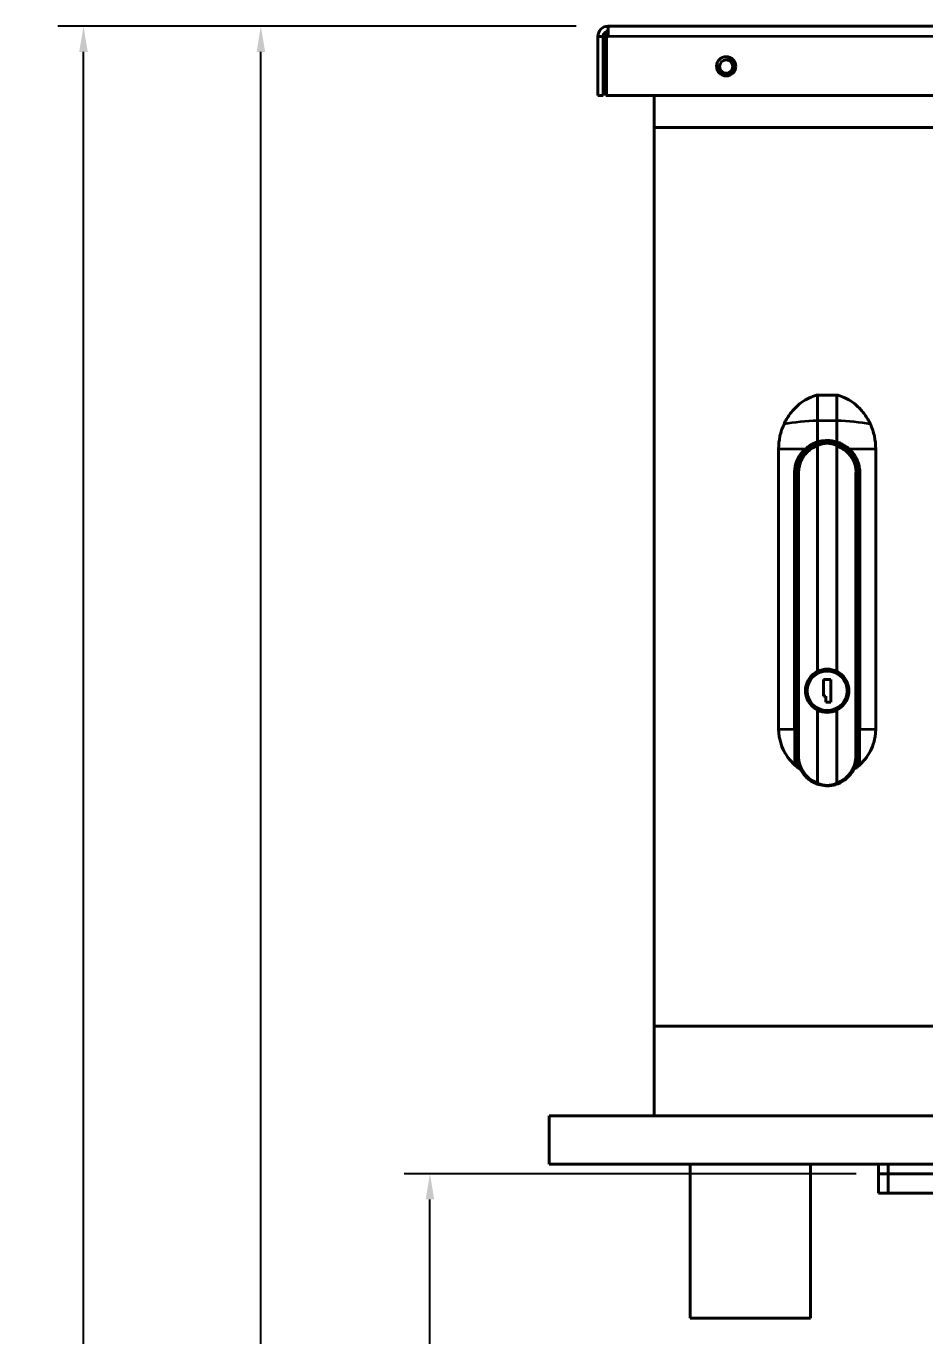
# Model space of a CAD drawing. Header units: millimetres. Extents: x 0 to 3364, y 0 to 2376.
# Drawn here: x 889.5 to 1169.8, y 965.2 to 1373.3 of the extents above; entities that cross this region are included whole.
import ezdxf

# ---------------------------------------------------------------- set-up
doc = ezdxf.new("R2010")
doc.units = ezdxf.units.MM
doc.header["$LTSCALE"] = 4
for name, color, linetype, lineweight, true_color in [('가시적인 것(ISO)', 3, 'Continuous', 40, 0x00ff00), ('가시적인 좁은 것(ISO)', 3, 'Continuous', 35, 0x00ff00), ('치수(ISO)', 2, 'Continuous', 25, 0xffff00)]:
    doc.layers.add(name, color=color, linetype=linetype, lineweight=lineweight, true_color=true_color)
doc.styles.add('치수 텍스트_PSTEK_POSCO', font='isocp.shx')
doc.dimstyles.new('치수_PSTEK_POSCO', dxfattribs={"dimscale": 4, "dimtxt": 3, "dimasz": 2, "dimexe": 2, "dimexo": 2.5, "dimgap": 1, "dimtad": 1, "dimrnd": 1e-08, "dimdsep": 46, "dimtxsty": '치수 텍스트_PSTEK_POSCO', "dimcen": 0.09, "dimdle": 10, "dimclrd": 7, "dimclre": 7, "dimclrt": 2, "dimadec": 1, "dimazin": 2, "dimtfac": 1, "dimtmove": 0, "dimatfit": 3, "dimfxl": 1, "dimtolj": 1, "dimlwd": -1, "dimlwe": -1, "dimarcsym": 0})

# ---------------------------------------------------------------- blocks, each defined once
blk = doc.blocks.new('*D23')
at = {"layer": 'Defpoints', "color": 0, "transparency": 16777216}
for p in [(962.71, 1373.3), (1071, 1373.3), (1060.3, 365.7)]:
    blk.add_point(p, dxfattribs=at)
at = {"layer": '치수(ISO)', "color": 7, "transparency": 16777216}
for p, q in [((1061, 1373.3), (954.71, 1373.3)), ((962.71, 373.7), (962.71, 1365.3)), ((1050.3, 365.7), (954.71, 365.7))]:
    blk.add_line(p, q, dxfattribs=at)
for points in [[(961.38, 1365.3), (964.04, 1365.3), (962.71, 1373.3)], [(961.38, 373.7), (964.04, 373.7), (962.71, 365.7)]]:
    blk.add_solid(points, dxfattribs=at)
at = {"layer": '치수(ISO)', "color": 2, "transparency": 16777216, "insert": (952.71, 849.4), "char_height": 12, "attachment_point": 4, "rotation": 90, "style": '치수 텍스트_PSTEK_POSCO'}
blk.add_mtext('\\A1;1007.6', dxfattribs=at)
blk = doc.blocks.new('*D24')
at = {"layer": 'Defpoints', "color": 0, "transparency": 16777216}
for p in [(907.4, 1373.3), (1071, 1373.3), (1052.3, 305.7)]:
    blk.add_point(p, dxfattribs=at)
at = {"layer": '치수(ISO)', "color": 7, "transparency": 16777216}
for p, q in [((1061, 1373.3), (899.4, 1373.3)), ((907.4, 313.7), (907.4, 1365.3)), ((1042.3, 305.7), (899.4, 305.7))]:
    blk.add_line(p, q, dxfattribs=at)
for points in [[(906.06, 1365.3), (908.73, 1365.3), (907.4, 1373.3)], [(906.06, 313.7), (908.73, 313.7), (907.4, 305.7)]]:
    blk.add_solid(points, dxfattribs=at)
at = {"layer": '치수(ISO)', "color": 2, "transparency": 16777216, "insert": (897.4, 819.4), "char_height": 12, "attachment_point": 4, "rotation": 90, "style": '치수 텍스트_PSTEK_POSCO'}
blk.add_mtext('\\A1;1067.6', dxfattribs=at)
blk = doc.blocks.new('*D40')
at = {"layer": 'Defpoints', "color": 0, "transparency": 16777216}
for p in [(1015.43, 1015.7), (1158.3, 1015.7), (1060.3, 365.7)]:
    blk.add_point(p, dxfattribs=at)
at = {"layer": '치수(ISO)', "color": 7, "transparency": 16777216}
for p, q in [((1148.3, 1015.7), (1007.43, 1015.7)), ((1015.43, 373.7), (1015.43, 1007.7)), ((1050.3, 365.7), (1007.43, 365.7))]:
    blk.add_line(p, q, dxfattribs=at)
for points in [[(1014.09, 1007.7), (1016.76, 1007.7), (1015.43, 1015.7)], [(1014.09, 373.7), (1016.76, 373.7), (1015.43, 365.7)]]:
    blk.add_solid(points, dxfattribs=at)
at = {"layer": '치수(ISO)', "color": 2, "transparency": 16777216, "insert": (1005.43, 679.53), "char_height": 12, "attachment_point": 4, "rotation": 90, "style": '치수 텍스트_PSTEK_POSCO'}
blk.add_mtext('\\A1;650', dxfattribs=at)

msp = doc.modelspace()

# ---------------------------------------------------------------- linework, layer by layer
at = {"layer": '가시적인 것(ISO)'}
for p, q in [((1070.3011, 1371.6988), (1070.3011, 1351.6988)), ((1071.0011, 1371.6988), (1070.3011, 1371.6988)), ((1071.0011, 1373.2988), (1071.0011, 1370.0988)), ((1071.0011, 1373.2988), (1569.6011, 1373.2988)), ((1069.4011, 1370.0988), (1067.8011, 1370.0988)), ((1067.8011, 1370.0988), (1067.8011, 1351.6988)), ((1069.4011, 1370.0988), (1069.4011, 1351.6988)), ((1070.5325, 1351.6988), (1070.5325, 1370.0988)), ((1070.5325, 1370.0988), (1071.0011, 1370.0988)), ((1069.4011, 1351.6988), (1067.8011, 1351.6988)), ((1070.5325, 1351.6988), (1070.3011, 1351.6988)), ((1570.0697, 1351.6988), (1070.5325, 1351.6988)), ((1085.3011, 1351.6988), (1085.3011, 1341.6988)), ((1085.3011, 1341.6988), (1555.3011, 1341.6988)), ((1085.3011, 1061.6988), (1085.3011, 1341.6988)), ((1142.3011, 1258.3498), (1136.3011, 1258.3498)), ((1136.3011, 1250.3674), (1136.3011, 1258.3498)), ((1142.3011, 1250.3674), (1142.3011, 1258.3498)), ((1136.3011, 1243.8187), (1136.3011, 1250.3674)), ((1142.3011, 1243.8187), (1142.3011, 1250.3674)), ((1124.1636, 1241.5635), (1124.1636, 1154.2096)), ((1136.2781, 1242.4317), (1136.2781, 1172.234)), ((1142.3241, 1242.4316), (1142.3241, 1172.234)), ((1154.4386, 1241.5635), (1154.4386, 1154.2096)), ((1129.5511, 1154.2019), (1129.5511, 1234.1988)), ((1130.0511, 1234.1988), (1130.0511, 1145.8488)), ((1148.5511, 1145.8485), (1148.5511, 1234.1989)), ((1149.0511, 1234.1988), (1149.0511, 1154.2033)), ((1138.2011, 1169.6988), (1138.2011, 1164.4988)), ((1140.4011, 1169.6988), (1138.2011, 1169.6988)), ((1140.4011, 1162.6988), (1140.4011, 1169.6988)), ((1138.2011, 1164.4988), (1138.9011, 1164.4988)), ((1138.9011, 1164.4988), (1138.9011, 1162.6988)), ((1136.2781, 1160.1635), (1136.278, 1137.6159)), ((1138.9011, 1162.6988), (1140.4011, 1162.6988)), ((1142.3241, 1160.1635), (1142.324, 1137.6161)), ((1130.0511, 1156.6988), (1129.5511, 1156.6988)), ((1149.0511, 1156.6988), (1148.5511, 1156.6988)), ((1129.5511, 1154.2019), (1129.5511, 1143.6909)), ((1149.0511, 1143.6909), (1149.0511, 1154.2033)), ((1085.3011, 1061.6988), (1085.3011, 1033.6988)), ((1172.3011, 1061.6988), (1085.3011, 1061.6988)), ((1052.6011, 1033.6988), (1052.6011, 1018.6988)), ((1052.6011, 1033.6988), (1588.0011, 1033.6988)), ((1588.0011, 1018.6988), (1052.6011, 1018.6988)), ((1096.5511, 1018.6988), (1096.5511, 970.6988)), ((1134.0511, 1018.6988), (1134.0511, 970.6988)), ((1155.3011, 1018.6988), (1155.3011, 1015.6988)), ((1158.3011, 1015.6988), (1158.3011, 1018.6988)), ((1158.3011, 1015.6988), (1155.3011, 1015.6988)), ((1155.3011, 1015.6988), (1155.3011, 1009.6988)), ((1155.3011, 1015.6988), (1158.3011, 1015.6988)), ((1158.3011, 1009.6988), (1158.3011, 1015.6988)), ((1158.3011, 1015.6988), (1482.3011, 1015.6988)), ((1482.3011, 1015.6988), (1158.3011, 1015.6988)), ((1155.3011, 1009.6988), (1158.3011, 1009.6988)), ((1482.3011, 1009.6988), (1158.3011, 1009.6988)), ((1096.5511, 970.6988), (1134.0511, 970.6988))]:
    msp.add_line(p, q, dxfattribs=at)
for centre, radius in [((1107.8011, 1360.7988), 3), ((1107.8011, 1360.6988), 2.067), ((1139.3011, 1166.1988), 6.65)]:
    msp.add_circle(centre, radius, dxfattribs=at)
for centre, radius, start, end in [((1071.0011, 1370.0988), 3.2, 90, 180), ((1071.0011, 1370.0988), 1.6, 115.94448, 180), ((1139.3011, 1166.4202), 10.5733, 151.026608, 156.674273), ((1139.3011, 1166.1988), 6.75, 63.394167, 116.605833), ((1139.3011, 1166.4202), 10.5733, 23.325727, 28.973392), ((1130.0511, 1170.4088), 0.5, 158.65078, 180), ((1148.5511, 1170.4088), 0.5, 0, 23.325727), ((1139.3011, 1166.1988), 6.75, 243.394167, 296.605833), ((1130.0511, 1156.6644), 0.5, 180, 270), ((1148.5511, 1156.6644), 0.5, 270, 0)]:
    msp.add_arc(centre, radius, start, end, dxfattribs=at)
for centre, major_axis, ratio, start_param, end_param in [((1129.2347, 1143.725), (-0.0213, 0.6567), 0.48079044, 4.24002372, 4.64485713), ((1149.3669, 1143.7247), (0.0211, 0.656), 0.48032831, 1.63765053, 2.04293207)]:
    msp.add_ellipse(centre, major_axis=major_axis, ratio=ratio, start_param=start_param, end_param=end_param, dxfattribs=at)
for points, knots in [([(1125.8376, 1249.2637), (1126.341, 1250.3481), (1126.9414, 1251.3877), (1128.3404, 1253.3286), (1129.1369, 1254.2266), (1130.4724, 1255.4246), (1130.9401, 1255.7984), (1132.1625, 1256.66), (1132.9412, 1257.1098), (1134.167, 1257.6676), (1134.5837, 1257.8335), (1135.4328, 1258.1237), (1135.8645, 1258.2478), (1136.3011, 1258.3498)], [-1.4373876, -1.4373876, -1.4373876, -1.4373876, -1.07799796, -1.07799796, -0.71829101, -0.71829101, -0.53864198, -0.53864198, -0.26919777, -0.26919777, -0.13451784, -0.13451784, -0.000001, -0.000001, -0.000001, -0.000001]), ([(1142.3011, 1258.3498), (1142.7378, 1258.2478), (1143.1694, 1258.1237), (1144.0185, 1257.8335), (1144.4352, 1257.6676), (1145.661, 1257.1098), (1146.4398, 1256.66), (1147.6621, 1255.7985), (1148.1298, 1255.4246), (1149.4653, 1254.2266), (1150.2618, 1253.3286), (1151.6609, 1251.3877), (1152.2612, 1250.3481), (1152.7646, 1249.2637)], [-1.43451955, -1.43451955, -1.43451955, -1.43451955, -1.30026929, -1.30026929, -1.16585639, -1.16585639, -0.89694514, -0.89694514, -0.71765182, -0.71765182, -0.35866508, -0.35866508, -0.000001, -0.000001, -0.000001, -0.000001]), ([(1124.1636, 1241.5635), (1124.1636, 1242.8863), (1124.303, 1244.2108), (1124.7216, 1246.1519), (1124.896, 1246.7913), (1125.3147, 1248.047), (1125.559, 1248.6635), (1125.8376, 1249.2637)], [-0.794182825, -0.794182825, -0.794182825, -0.794182825, -0.397060479, -0.397060479, -0.1985164, -0.1985164, -0.000001, -0.000001, -0.000001, -0.000001]), ([(1152.7646, 1249.2637), (1153.0433, 1248.6635), (1153.2876, 1248.047), (1153.7062, 1246.7913), (1153.8806, 1246.1519), (1154.2993, 1244.2108), (1154.4386, 1242.8863), (1154.4386, 1241.5635)], [-0.79365146, -0.79365146, -0.79365146, -0.79365146, -0.595268882, -0.595268882, -0.396857642, -0.396857642, -0.000001, -0.000001, -0.000001, -0.000001]), ([(1129.5511, 1234.1988), (1129.5511, 1234.4771), (1129.5631, 1234.7528), (1129.5861, 1235.0239), (1129.6091, 1235.295), (1129.6431, 1235.5616), (1129.6878, 1235.8256), (1129.7325, 1236.0896), (1129.7881, 1236.351), (1129.8519, 1236.6019), (1129.9157, 1236.8528), (1129.9872, 1237.0932), (1130.0691, 1237.3343), (1130.1509, 1237.5754), (1130.2433, 1237.8171), (1130.3519, 1238.0684), (1130.4606, 1238.3197), (1130.5859, 1238.5805), (1130.7305, 1238.8472), (1130.8752, 1239.1139), (1131.0392, 1239.3867), (1131.2263, 1239.6632), (1131.4135, 1239.9398), (1131.6238, 1240.2201), (1131.8625, 1240.5019), (1132.1012, 1240.7836), (1132.3684, 1241.0665), (1132.6669, 1241.3436)], [0, 0, 0, 0, 0.11111111, 0.11111111, 0.11111111, 0.22222222, 0.22222222, 0.22222222, 0.33333333, 0.33333333, 0.33333333, 0.44444444, 0.44444444, 0.44444444, 0.55555556, 0.55555556, 0.55555556, 0.66666667, 0.66666667, 0.66666667, 0.77777778, 0.77777778, 0.77777778, 0.88888889, 0.88888889, 0.88888889, 1, 1, 1, 1]), ([(1133.7817, 1241.6216), (1133.3307, 1241.2862), (1132.9163, 1240.9127), (1132.5538, 1240.5262), (1132.187, 1240.1351), (1131.8726, 1239.7314), (1131.6066, 1239.3327), (1131.3602, 1238.9634), (1131.155, 1238.5989), (1130.9821, 1238.2431)], [0.632184069, 0.632184069, 0.632184069, 0.632184069, 0.684210526, 0.684210526, 0.684210526, 0.736842105, 0.736842105, 0.736842105, 0.785600935, 0.785600935, 0.785600935, 0.785600935]), ([(1132.6669, 1241.3436), (1133.0208, 1241.6723), (1133.3994, 1241.9742), (1133.7909, 1242.2424), (1134.1824, 1242.5106), (1134.5859, 1242.7465), (1135.0204, 1242.9588), (1135.4548, 1243.1711), (1135.921, 1243.3584), (1136.4082, 1243.5097)], [0.000000002, 0.000000002, 0.000000002, 0.000000002, 0.333333333, 0.333333333, 0.333333333, 0.666666667, 0.666666667, 0.666666667, 1, 1, 1, 1]), ([(1136.3012, 1243.8187), (1136.3177, 1243.7681), (1136.335, 1243.7116), (1136.3503, 1243.6644), (1136.3655, 1243.6172), (1136.3789, 1243.5783), (1136.389, 1243.551), (1136.3991, 1243.5238), (1136.4057, 1243.5089), (1136.4082, 1243.5097)], [0, 0, 0, 0, 0.333333333, 0.333333333, 0.333333333, 0.666666667, 0.666666667, 0.666666667, 0.999999999, 0.999999999, 0.999999999, 0.999999999]), ([(1140.2706, 1243.3978), (1140.2449, 1243.4005), (1140.2192, 1243.4031), (1140.1934, 1243.4056), (1139.6366, 1243.4596), (1139.0738, 1243.463), (1138.5143, 1243.4153), (1138.1618, 1243.3852), (1137.8106, 1243.3348), (1137.4627, 1243.2642)], [0.4186191542, 0.4186191542, 0.4186191542, 0.4186191542, 0.4210526316, 0.4210526316, 0.4210526316, 0.4736842105, 0.4736842105, 0.4736842105, 0.5068461747, 0.5068461747, 0.5068461747, 0.5068461747]), ([(1139.3023, 1243.9488), (1139.7569, 1243.9487), (1140.229, 1243.9169), (1140.7132, 1243.846), (1141.1974, 1243.7751), (1141.6936, 1243.6652), (1142.194, 1243.5097)], [0.000000008, 0.000000008, 0.000000008, 0.000000008, 0.5, 0.5, 0.5, 1, 1, 1, 1]), ([(1142.194, 1243.5097), (1142.1964, 1243.509), (1142.2029, 1243.5239), (1142.213, 1243.5511), (1142.2232, 1243.5784), (1142.2367, 1243.6173), (1142.252, 1243.6644), (1142.2673, 1243.7116), (1142.2846, 1243.7681), (1142.3011, 1243.8187)], [0, 0, 0, 0, 0.33333333, 0.33333333, 0.33333333, 0.66666667, 0.66666667, 0.66666667, 1, 1, 1, 1]), ([(1142.194, 1243.5097), (1142.6146, 1243.379), (1143.0403, 1243.2153), (1143.4612, 1243.0167), (1143.8822, 1242.8181), (1144.2987, 1242.5854), (1144.7133, 1242.3087), (1145.128, 1242.032), (1145.5402, 1241.7106), (1145.9354, 1241.3436)], [0, 0, 0, 0, 0.333333333, 0.333333333, 0.333333333, 0.666666667, 0.666666667, 0.666666667, 0.999999984, 0.999999984, 0.999999984, 0.999999984]), ([(1146.3439, 1240.1955), (1146.2708, 1240.2814), (1146.1962, 1240.3659), (1146.1201, 1240.4489), (1145.7297, 1240.8748), (1145.302, 1241.2611), (1144.8462, 1241.6025), (1144.3904, 1241.9439), (1143.9065, 1242.2404), (1143.4028, 1242.4897), (1143.1341, 1242.6226), (1142.8597, 1242.7421), (1142.5806, 1242.8479)], [0.20027112, 0.20027112, 0.20027112, 0.20027112, 0.210526316, 0.210526316, 0.210526316, 0.263157895, 0.263157895, 0.263157895, 0.315789474, 0.315789474, 0.315789474, 0.343868541, 0.343868541, 0.343868541, 0.343868541]), ([(1145.9354, 1241.3436), (1146.3733, 1240.937), (1146.7578, 1240.5052), (1147.0925, 1240.0603), (1147.4271, 1239.6154), (1147.712, 1239.1573), (1147.9503, 1238.6993), (1148.1886, 1238.2414), (1148.3814, 1237.7841), (1148.5395, 1237.3157), (1148.6975, 1236.8473), (1148.8212, 1236.3681), (1148.9102, 1235.8504), (1148.9992, 1235.3328), (1149.0511, 1234.7765), (1149.0511, 1234.1988)], [0, 0, 0, 0, 0.2, 0.2, 0.2, 0.4, 0.4, 0.4, 0.6, 0.6, 0.6, 0.8, 0.8, 0.8, 1, 1, 1, 1]), ([(1130.7336, 1237.686), (1130.6451, 1237.4685), (1130.5679, 1237.2551), (1130.5004, 1237.0465), (1130.3846, 1236.6888), (1130.2973, 1236.3451), (1130.2314, 1236.016)], [0.8114150302, 0.8114150302, 0.8114150302, 0.8114150302, 0.8421052632, 0.8421052632, 0.8421052632, 0.8947233693, 0.8947233693, 0.8947233693, 0.8947233693]), ([(1147.9869, 1237.3798), (1147.971, 1237.4234), (1147.9547, 1237.4669), (1147.938, 1237.5103), (1147.7324, 1238.0466), (1147.4742, 1238.5692), (1147.1687, 1239.0633), (1147.1651, 1239.0692), (1147.1614, 1239.0752), (1147.1577, 1239.0811)], [0.1010049834, 0.1010049834, 0.1010049834, 0.1010049834, 0.1052631579, 0.1052631579, 0.1052631579, 0.1578947368, 0.1578947368, 0.1578947368, 0.1585288644, 0.1585288644, 0.1585288644, 0.1585288644]), ([(1129.5511, 1234.1988), (1129.5511, 1233.7103), (1129.5901, 1233.1757), (1129.761, 1232.1164), (1129.8928, 1231.5918), (1130.0511, 1231.1166)], [0, 0, 0, 0, 0.150259873, 0.150259873, 0.300519745, 0.300519745, 0.300519745, 0.300519745]), ([(1148.5511, 1231.1166), (1148.7095, 1231.5918), (1148.8412, 1232.1164), (1149.0121, 1233.1757), (1149.0511, 1233.7103), (1149.0511, 1234.1988)], [0.591638864, 0.591638864, 0.591638864, 0.591638864, 0.741898736, 0.741898736, 0.892158609, 0.892158609, 0.892158609, 0.892158609]), ([(1136.2781, 1160.1635), (1135.6176, 1160.4944), (1135.0194, 1160.9346), (1133.9311, 1162.0229), (1133.4123, 1162.7791), (1132.7222, 1164.4409), (1132.5511, 1165.3468), (1132.5511, 1166.1988), (1132.5511, 1167.0508), (1132.7222, 1167.9567), (1133.4123, 1169.6184), (1133.9311, 1170.3747), (1135.0194, 1171.463), (1135.6176, 1171.9032), (1136.2781, 1172.234)], [-0.72151837, -0.72151837, -0.72151837, -0.72151837, -0.5112141, -0.5112141, -0.25560705, -0.25560705, 0, 0, 0, 0.25560705, 0.25560705, 0.5112141, 0.5112141, 0.72151837, 0.72151837, 0.72151837, 0.72151837]), ([(1142.3241, 1172.234), (1142.9846, 1171.9032), (1143.5828, 1171.463), (1144.6712, 1170.3747), (1145.1899, 1169.6184), (1145.88, 1167.9567), (1146.0511, 1167.0508), (1146.0511, 1165.3468), (1145.88, 1164.4409), (1145.1899, 1162.7791), (1144.6712, 1162.0229), (1143.5828, 1160.9346), (1142.9846, 1160.4944), (1142.3241, 1160.1635)], [1.32315626, 1.32315626, 1.32315626, 1.32315626, 1.53346053, 1.53346053, 1.78906758, 1.78906758, 2.04467463, 2.04467463, 2.30028168, 2.30028168, 2.55588873, 2.55588873, 2.766193, 2.766193, 2.766193, 2.766193]), ([(1129.1295, 1143.1192), (1128.3568, 1143.8196), (1127.6582, 1144.5983), (1126.4326, 1146.2871), (1125.9089, 1147.1924), (1125.0563, 1149.0966), (1124.7299, 1150.0897), (1124.3976, 1151.6175), (1124.3132, 1152.1322), (1124.1982, 1153.1679), (1124.1674, 1153.6888), (1124.1636, 1154.2096)], [-1.25220925, -1.25220925, -1.25220925, -1.25220925, -0.93896824, -0.93896824, -0.62576145, -0.62576145, -0.3126285, -0.3126285, -0.1562493, -0.1562493, -0.000001, -0.000001, -0.000001, -0.000001]), ([(1154.4386, 1154.2096), (1154.4348, 1153.6887), (1154.4041, 1153.1677), (1154.2889, 1152.1317), (1154.2045, 1151.617), (1153.8721, 1150.0889), (1153.5456, 1149.0956), (1152.6928, 1147.1915), (1152.1692, 1146.2864), (1150.9437, 1144.598), (1150.2453, 1143.8195), (1149.4727, 1143.1192)], [-1.25078986, -1.25078986, -1.25078986, -1.25078986, -1.09468686, -1.09468686, -0.93845387, -0.93845387, -0.62561404, -0.62561404, -0.31282474, -0.31282474, -0.00000088, -0.00000088, -0.00000088, -0.00000088]), ([(1129.5501, 1142.7519), (1129.5465, 1142.7549), (1129.534, 1142.7654), (1129.5024, 1142.7922), (1129.4899, 1142.8027), (1129.4547, 1142.8328), (1129.4298, 1142.8541), (1129.3619, 1142.9127), (1129.315, 1142.9536), (1129.2185, 1143.039), (1129.172, 1143.0807), (1129.1295, 1143.1192)], [-0.0707812005, -0.0707812005, -0.0707812005, -0.0707812005, -0.0554619635, -0.0554619635, -0.0476429769, -0.0476429769, -0.0354768856, -0.0354768856, -0.0172173939, -0.0172173939, -0.0000010422, -0.0000010422, -0.0000010422, -0.0000010422]), ([(1129.5501, 1142.7519), (1129.5482, 1142.7535), (1129.5441, 1142.7598), (1129.5337, 1142.7796), (1129.5271, 1142.7941), (1129.5068, 1142.8457), (1129.4916, 1142.8946), (1129.4718, 1143.0093), (1129.4648, 1143.0903), (1129.4881, 1143.2758), (1129.5086, 1143.3554), (1129.5255, 1143.4354)], [0.000001, 0.000001, 0.000001, 0.000001, 0.0081161226, 0.0081161226, 0.0172801377, 0.0172801377, 0.0368124179, 0.0368124179, 0.0561770731, 0.0561770731, 0.0720283438, 0.0720283438, 0.0720283438, 0.0720283438]), ([(1129.5501, 1142.7519), (1129.8901, 1142.4658), (1130.3912, 1142.0806), (1130.915, 1141.7277), (1131.0721, 1141.6261)], [0, 0, 0, 0, 0.176054506, 0.250168, 0.250168, 0.250168, 0.250168]), ([(1132.0377, 1140.1211), (1131.4109, 1140.916), (1130.9078, 1141.8293), (1130.2307, 1143.7635), (1130.0512, 1144.8136), (1130.0511, 1145.8488)], [0, 0, 0, 0, 0.307930439, 0.307930439, 0.618472801, 0.618472801, 0.618472801, 0.618472801]), ([(1147.5314, 1141.6269), (1147.6862, 1141.7271), (1147.8392, 1141.8301), (1147.9903, 1141.9359), (1148.2454, 1142.1146), (1148.495, 1142.3011), (1148.7386, 1142.4951), (1148.8442, 1142.5793), (1148.9488, 1142.6649), (1149.0522, 1142.7519)], [0.750032047, 0.750032047, 0.750032047, 0.750032047, 0.823088642, 0.823088642, 0.823088642, 0.946474871, 0.946474871, 0.946474871, 1, 1, 1, 1]), ([(1148.3974, 1144.1695), (1148.3977, 1144.171), (1148.3979, 1144.1725), (1148.3982, 1144.174), (1148.4226, 1144.3063), (1148.4441, 1144.4393), (1148.4627, 1144.5727), (1148.5214, 1144.9943), (1148.551, 1145.4212), (1148.5511, 1145.8485)], [0.9410152222, 0.9410152222, 0.9410152222, 0.9410152222, 0.9411764706, 0.9411764706, 0.9411764706, 0.9553207522, 0.9553207522, 0.9553207522, 1, 1, 1, 1]), ([(1149.0767, 1143.4354), (1149.0936, 1143.3555), (1149.1141, 1143.2759), (1149.1374, 1143.0905), (1149.1304, 1143.0095), (1149.1107, 1142.8947), (1149.0954, 1142.8458), (1149.0751, 1142.7941), (1149.0685, 1142.7796), (1149.0581, 1142.7598), (1149.054, 1142.7535), (1149.0522, 1142.7519)], [0.000001, 0.000001, 0.000001, 0.000001, 0.024489744, 0.024489744, 0.054427799, 0.054427799, 0.084635184, 0.084635184, 0.09880659, 0.09880659, 0.111353737, 0.111353737, 0.111353737, 0.111353737]), ([(1149.0522, 1142.7519), (1149.0557, 1142.7549), (1149.0683, 1142.7654), (1149.0998, 1142.7922), (1149.1123, 1142.8027), (1149.1475, 1142.8328), (1149.1724, 1142.8541), (1149.2404, 1142.9127), (1149.2873, 1142.9536), (1149.3837, 1143.039), (1149.4302, 1143.0807), (1149.4727, 1143.1192)], [0.0000018341, 0.0000018341, 0.0000018341, 0.0000018341, 0.015415401, 0.015415401, 0.0232826604, 0.0232826604, 0.0355238411, 0.0355238411, 0.0538959094, 0.0538959094, 0.0712183108, 0.0712183108, 0.0712183108, 0.0712183108]), ([(1132.0378, 1140.1212), (1132.1677, 1139.9564), (1132.3029, 1139.7964), (1132.443, 1139.6416), (1132.466, 1139.6162), (1132.4891, 1139.591), (1132.5123, 1139.5659), (1132.8751, 1139.1739), (1133.2693, 1138.816), (1133.6893, 1138.4955), (1133.723, 1138.4699), (1133.7568, 1138.4444), (1133.7908, 1138.4192), (1134.208, 1138.1098), (1134.6497, 1137.8365), (1135.1126, 1137.6014), (1135.1578, 1137.5785), (1135.2032, 1137.5559), (1135.2488, 1137.5337), (1135.6705, 1137.3282), (1136.1091, 1137.1542), (1136.5592, 1137.0145)], [0.213703646, 0.213703646, 0.213703646, 0.213703646, 0.235294118, 0.235294118, 0.235294118, 0.238831697, 0.238831697, 0.238831697, 0.294117647, 0.294117647, 0.294117647, 0.298547694, 0.298547694, 0.298547694, 0.352941176, 0.352941176, 0.352941176, 0.358250276, 0.358250276, 0.358250276, 0.407358339, 0.407358339, 0.407358339, 0.407358339]), ([(1144.7231, 1138.3545), (1144.7795, 1138.3953), (1144.8355, 1138.4368), (1144.891, 1138.4788), (1144.9753, 1138.5428), (1145.0585, 1138.6082), (1145.1405, 1138.6749), (1145.5132, 1138.9783), (1145.8606, 1139.3096), (1146.1783, 1139.6628), (1146.2406, 1139.732), (1146.3016, 1139.802), (1146.3616, 1139.8728)], [0.6989085306, 0.6989085306, 0.6989085306, 0.6989085306, 0.7058823529, 0.7058823529, 0.7058823529, 0.7164877504, 0.7164877504, 0.7164877504, 0.7647058824, 0.7647058824, 0.7647058824, 0.774148097, 0.774148097, 0.774148097, 0.774148097]), ([(1147.1636, 1140.9761), (1147.1775, 1140.9985), (1147.1913, 1141.0209), (1147.205, 1141.0434), (1147.2673, 1141.1458), (1147.3274, 1141.2493), (1147.3854, 1141.3537), (1147.6028, 1141.7445), (1147.7902, 1142.1483), (1147.9473, 1142.5616), (1147.9605, 1142.5962), (1147.9734, 1142.6309), (1147.9862, 1142.6656)], [0.8208071741, 0.8208071741, 0.8208071741, 0.8208071741, 0.8235294118, 0.8235294118, 0.8235294118, 0.8359271989, 0.8359271989, 0.8359271989, 0.8823529412, 0.8823529412, 0.8823529412, 0.8862409018, 0.8862409018, 0.8862409018, 0.8862409018]), ([(1138.8731, 1136.6087), (1139.2651, 1136.5906), (1139.6595, 1136.5973), (1140.0535, 1136.6294), (1140.1309, 1136.6357), (1140.2083, 1136.643), (1140.2856, 1136.6513), (1140.7794, 1136.7042), (1141.2717, 1136.7972), (1141.7561, 1136.9305), (1141.777, 1136.9363), (1141.798, 1136.9421), (1141.8189, 1136.948)], [0.488862795, 0.488862795, 0.488862795, 0.488862795, 0.529411765, 0.529411765, 0.529411765, 0.537376172, 0.537376172, 0.537376172, 0.588235294, 0.588235294, 0.588235294, 0.590436205, 0.590436205, 0.590436205, 0.590436205])]:
    msp.add_open_spline(points, degree=3, knots=knots, dxfattribs=at)
for points in [[(1133.7817, 1241.6216), (1134.2595, 1241.9769), (1134.7749, 1242.2879), (1135.3146, 1242.5457)], [(1136.8329, 1243.1134), (1136.314, 1242.9697), (1135.8056, 1242.7802), (1135.3146, 1242.5457)], [(1142.3241, 1242.4316), (1142.3241, 1242.4477), (1142.3134, 1242.4781), (1142.2838, 1242.5203), (1142.2476, 1242.5586), (1142.2055, 1242.5959), (1142.1578, 1242.6329), (1142.1041, 1242.6704), (1142.0438, 1242.7087), (1141.9766, 1242.7478), (1141.9024, 1242.7878), (1141.8218, 1242.828), (1141.7351, 1242.8683), (1141.6401, 1242.9092), (1141.5373, 1242.9502), (1141.4264, 1242.9913), (1141.3071, 1243.0319), (1141.1795, 1243.0718), (1141.0434, 1243.1105), (1140.8987, 1243.1478), (1140.7453, 1243.1831), (1140.5833, 1243.2159), (1140.4126, 1243.2458), (1140.2336, 1243.2722), (1140.0463, 1243.2947), (1139.8503, 1243.3127), (1139.6475, 1243.3255), (1139.4398, 1243.3326), (1139.2288, 1243.3336), (1139.0166, 1243.3284), (1138.8048, 1243.3168), (1138.5953, 1243.2989), (1138.39, 1243.2752), (1138.1907, 1243.2461), (1137.999, 1243.2122), (1137.8166, 1243.1743), (1137.6451, 1243.1334), (1137.4861, 1243.0905), (1137.3403, 1243.0466), (1137.2068, 1243.0023), (1137.085, 1242.9581), (1136.9743, 1242.9144), (1136.8739, 1242.8713), (1136.7833, 1242.8295), (1136.7002, 1242.788), (1136.6245, 1242.7472), (1136.5566, 1242.7074), (1136.4962, 1242.669), (1136.4429, 1242.6316), (1136.3958, 1242.5949), (1136.3542, 1242.558), (1136.3186, 1242.5202), (1136.2892, 1242.4782), (1136.2781, 1242.4476), (1136.2781, 1242.4317)], [(1136.4082, 1243.5097), (1136.8273, 1243.6399), (1137.732, 1243.8591), (1138.7617, 1243.9488), (1139.3023, 1243.9488)], [(1136.8329, 1243.1134), (1137.0408, 1243.1709), (1137.251, 1243.2213), (1137.4627, 1243.2642)], [(1140.2706, 1243.3978), (1141.0595, 1243.3147), (1141.8429, 1243.1276), (1142.5805, 1242.8479)], [(1130.7336, 1237.686), (1130.8104, 1237.8745), (1130.8933, 1238.0604), (1130.9821, 1238.2431)], [(1146.344, 1240.1955), (1146.6419, 1239.8456), (1146.9146, 1239.4723), (1147.1577, 1239.0811)], [(1147.9869, 1237.3798), (1148.1666, 1236.8894), (1148.3054, 1236.3803), (1148.3999, 1235.8643)], [(1130.0919, 1235.0665), (1130.0635, 1234.7646), (1130.0511, 1234.4743), (1130.0511, 1234.1988)], [(1130.0919, 1235.0665), (1130.1219, 1235.3852), (1130.1686, 1235.7027), (1130.2314, 1236.016)], [(1148.5511, 1234.1989), (1148.5511, 1234.7525), (1148.5012, 1235.3108), (1148.3999, 1235.8643)], [(1129.592, 1170.6068), (1129.5897, 1170.6015), (1129.5875, 1170.5962), (1129.5854, 1170.5909)], [(1129.592, 1170.6068), (1129.592, 1170.6068), (1129.592, 1170.6068), (1129.592, 1170.6068)], [(1148.3974, 1144.1695), (1148.3028, 1143.6574), (1148.1646, 1143.1524), (1147.9862, 1142.6656)], [(1131.7216, 1141.2285), (1131.7217, 1141.2285), (1131.7218, 1141.2285), (1131.7218, 1141.2284)], [(1147.1636, 1140.9761), (1146.9238, 1140.5891), (1146.655, 1140.2195), (1146.3616, 1139.8728)], [(1146.8761, 1141.2259), (1146.8761, 1141.2259), (1146.8761, 1141.226), (1146.8761, 1141.226)], [(1142.324, 1137.6161), (1142.324, 1137.5998), (1142.3133, 1137.5694), (1142.2841, 1137.5278), (1142.2486, 1137.49), (1142.2071, 1137.453), (1142.1594, 1137.4158), (1142.1051, 1137.3778), (1142.0432, 1137.3385), (1141.9734, 1137.2979), (1141.8963, 1137.2565), (1141.811, 1137.2142), (1141.7164, 1137.1709), (1141.6129, 1137.1271), (1141.5009, 1137.0834), (1141.3808, 1137.0403), (1141.253, 1136.9983), (1141.118, 1136.9578), (1140.9763, 1136.9193), (1140.8284, 1136.8832), (1140.6748, 1136.8497), (1140.5161, 1136.8194), (1140.3529, 1136.7925), (1140.1858, 1136.7692), (1140.0156, 1136.7498), (1139.8428, 1136.7345), (1139.6684, 1136.7234), (1139.4929, 1136.7165), (1139.3174, 1136.714), (1139.1418, 1136.7157), (1138.9658, 1136.7218), (1138.7904, 1136.7322), (1138.6163, 1136.7469), (1138.4445, 1136.7657), (1138.2755, 1136.7886), (1138.1102, 1136.8152), (1137.9493, 1136.8453), (1137.7933, 1136.8787), (1137.643, 1136.9149), (1137.499, 1136.9536), (1137.3617, 1136.9943), (1137.2317, 1137.0367), (1137.1095, 1137.0803), (1136.9956, 1137.1245), (1136.8904, 1137.1688), (1136.7943, 1137.2127), (1136.7079, 1137.2555), (1136.63, 1137.2972), (1136.5596, 1137.3382), (1136.4974, 1137.3777), (1136.4428, 1137.4159), (1136.3952, 1137.4531), (1136.3536, 1137.4902), (1136.3181, 1137.5278), (1136.2891, 1137.5696), (1136.278, 1137.6001), (1136.278, 1137.6159)], [(1138.8731, 1136.6087), (1138.0897, 1136.6449), (1137.3049, 1136.783), (1136.5592, 1137.0145)], [(1144.7231, 1138.3545), (1143.8555, 1137.7268), (1142.8587, 1137.2421), (1141.8189, 1136.948)]]:
    msp.add_open_spline(points, degree=3, dxfattribs=at)
at = {"layer": '가시적인 좁은 것(ISO)'}
for p, q in [((1569.6011, 1370.0988), (1071.0011, 1370.0988)), ((1142.3011, 1250.3674), (1136.3011, 1250.3674)), ((1124.1636, 1241.5635), (1132.38, 1241.5635)), ((1146.2223, 1241.5635), (1154.4386, 1241.5635)), ((1129.1295, 1154.2019), (1129.1295, 1234.1988)), ((1129.5511, 1234.1988), (1129.1295, 1234.1988)), ((1130.0511, 1234.1988), (1130.3759, 1234.1988)), ((1130.3759, 1234.1988), (1130.3759, 1145.8488)), ((1148.2264, 1145.8492), (1148.2279, 1234.1986)), ((1149.0511, 1234.1988), (1149.4727, 1234.1988)), ((1149.4727, 1234.1988), (1149.4727, 1154.2019)), ((1130.0511, 1173.3757), (1129.5511, 1173.3757)), ((1148.5511, 1173.3757), (1149.0511, 1173.3757)), ((1129.1295, 1154.2019), (1129.1295, 1143.1192)), ((1129.5511, 1154.2019), (1129.1295, 1154.2019)), ((1149.4727, 1143.1192), (1149.4727, 1154.2019)), ((1130.0511, 1145.8488), (1130.3759, 1145.8488))]:
    msp.add_line(p, q, dxfattribs=at)
msp.add_circle((1139.3011, 1166.1988), 6.15, dxfattribs=at)
for centre, radius, start, end in [((1107.8011, 1360.6988), 2.5, 170, 80), ((1130.0511, 1156.6644), 2, 255.522488, 270), ((1148.5511, 1156.6644), 2, 270, 284.477512)]:
    msp.add_arc(centre, radius, start, end, dxfattribs=at)
for centre, major_axis, ratio, start_param, end_param in [((1139.3011, 1243.0131), (-25.09, 0), 0.29523422, 4.83224529, 5.2788024), ((1139.3011, 1243.0131), (-25.09, 0), 0.29523422, 4.14597556, 4.59253267), ((1132.4627, 1241.5635), (0.2041, -0.2198), 0.20580467, 4.52356865, 6.28318531), ((1139.3023, 1244.2488), (0, -0.3), 0.00001122, 4.62129793, 6.28318616), ((1146.1395, 1241.5635), (-0.2041, -0.2198), 0.20580467, 0, 1.75961662), ((1130.5512, 1157.1644), (1.0001, 0.5), 0.00001, 2.09445693, 2.76855387), ((1148.0511, 1157.1644), (1, -0.5), 0.00001, 5.23609876, 5.91025667), ((1139.3011, 1154.272), (-25.09, -0.005), 0.00297093, 0.92312773, 1.15337229), ((1149.3511, 1154.2033), (-0.3, 0), 0.00509327, 6.28318334, 8.27140391), ((1139.3011, 1154.272), (-25.09, 0.005), 0.00297093, 1.98822037, 2.21846494)]:
    msp.add_ellipse(centre, major_axis=major_axis, ratio=ratio, start_param=start_param, end_param=end_param, dxfattribs=at)
for points, knots in [([(1129.1295, 1234.1988), (1129.1295, 1234.4863), (1129.142, 1234.77), (1129.166, 1235.0493), (1129.1899, 1235.3286), (1129.2253, 1235.6035), (1129.2721, 1235.8756), (1129.3188, 1236.1478), (1129.3769, 1236.4172), (1129.4433, 1236.6758), (1129.5097, 1236.9345), (1129.5844, 1237.1823), (1129.6698, 1237.4308), (1129.7553, 1237.6793), (1129.8515, 1237.9285), (1129.9649, 1238.1875), (1130.0784, 1238.4465), (1130.2091, 1238.7153), (1130.3599, 1238.9902), (1130.5108, 1239.2652), (1130.6818, 1239.5462), (1130.8771, 1239.8314), (1131.0724, 1240.1165), (1131.292, 1240.4057), (1131.5408, 1240.6958), (1131.7896, 1240.9859), (1132.0677, 1241.277), (1132.38, 1241.5635)], [0, 0, 0, 0, 0.11111111, 0.11111111, 0.11111111, 0.22222222, 0.22222222, 0.22222222, 0.33333333, 0.33333333, 0.33333333, 0.44444444, 0.44444444, 0.44444444, 0.55555556, 0.55555556, 0.55555556, 0.66666667, 0.66666667, 0.66666667, 0.77777778, 0.77777778, 0.77777778, 0.88888889, 0.88888889, 0.88888889, 1, 1, 1, 1]), ([(1136.2781, 1242.4317), (1135.7785, 1242.2554), (1135.3054, 1242.0404), (1134.8512, 1241.7837), (1134.3971, 1241.5269), (1133.9618, 1241.2283), (1133.5663, 1240.9034), (1133.1707, 1240.5785), (1132.8146, 1240.2272), (1132.5042, 1239.8697), (1132.1937, 1239.5122), (1131.9288, 1239.1485), (1131.704, 1238.7911), (1131.4791, 1238.4337), (1131.2943, 1238.0827), (1131.1403, 1237.7416), (1130.9862, 1237.4004), (1130.863, 1237.0692), (1130.7638, 1236.7502), (1130.6646, 1236.4312), (1130.5894, 1236.1244), (1130.5324, 1235.8299), (1130.4754, 1235.5355), (1130.4366, 1235.2535), (1130.4118, 1234.9818), (1130.3869, 1234.7102), (1130.3759, 1234.449), (1130.3759, 1234.1988)], [0, 0, 0, 0, 0.11111111, 0.11111111, 0.11111111, 0.22222222, 0.22222222, 0.22222222, 0.33333333, 0.33333333, 0.33333333, 0.44444444, 0.44444444, 0.44444444, 0.55555556, 0.55555556, 0.55555556, 0.66666667, 0.66666667, 0.66666667, 0.77777778, 0.77777778, 0.77777778, 0.88888889, 0.88888889, 0.88888889, 1, 1, 1, 1]), ([(1132.38, 1241.5635), (1132.7528, 1241.9089), (1133.1481, 1242.2221), (1133.5573, 1242.5024), (1133.6257, 1242.5492), (1133.6945, 1242.5951), (1133.7637, 1242.6401), (1134.1088, 1242.8644), (1134.4655, 1243.0668), (1134.8444, 1243.2495), (1134.9941, 1243.3217), (1135.1474, 1243.3909), (1135.3039, 1243.4569), (1135.6229, 1243.5913), (1135.9558, 1243.7123), (1136.3012, 1243.8187)], [0.000000002, 0.000000002, 0.000000002, 0.000000002, 0.333333333, 0.333333333, 0.333333333, 0.389038849, 0.389038849, 0.389038849, 0.666666667, 0.666666667, 0.666666667, 0.776400558, 0.776400558, 0.776400558, 0.999996954, 0.999996954, 0.999996954, 0.999996954]), ([(1136.3012, 1243.8187), (1136.6546, 1243.9304), (1137.0266, 1244.0237), (1137.4198, 1244.0976), (1137.5134, 1244.1152), (1137.6082, 1244.1317), (1137.7043, 1244.1471), (1138.2039, 1244.2269), (1138.7371, 1244.2761), (1139.3023, 1244.2761)], [0, 0, 0, 0, 0.40386338, 0.40386338, 0.40386338, 0.5, 0.5, 0.5, 1, 1, 1, 1]), ([(1139.3023, 1244.2761), (1139.778, 1244.276), (1140.2653, 1244.2408), (1140.7655, 1244.1677), (1140.8067, 1244.1617), (1140.8479, 1244.1554), (1140.8891, 1244.1489), (1141.3501, 1244.076), (1141.8219, 1243.9701), (1142.3011, 1243.8187)], [0.000000008, 0.000000008, 0.000000008, 0.000000008, 0.5, 0.5, 0.5, 0.541100474, 0.541100474, 0.541100474, 0.999998195, 0.999998195, 0.999998195, 0.999998195]), ([(1142.3011, 1243.8187), (1142.583, 1243.7319), (1142.8647, 1243.6333), (1143.1454, 1243.5205), (1143.3077, 1243.4553), (1143.4697, 1243.3853), (1143.6311, 1243.3101), (1143.9908, 1243.1426), (1144.3477, 1242.9491), (1144.7027, 1242.7265), (1144.7824, 1242.6765), (1144.862, 1242.6251), (1144.9415, 1242.5721), (1145.3751, 1242.2832), (1145.8059, 1241.9493), (1146.2223, 1241.5635)], [0, 0, 0, 0, 0.211194987, 0.211194987, 0.211194987, 0.333333333, 0.333333333, 0.333333333, 0.605566963, 0.605566963, 0.605566963, 0.666666667, 0.666666667, 0.666666667, 0.999999987, 0.999999987, 0.999999987, 0.999999987]), ([(1142.3241, 1242.4316), (1142.7547, 1242.2755), (1143.1703, 1242.0955), (1143.5702, 1241.8829), (1143.9701, 1241.6703), (1144.3544, 1241.4252), (1144.7172, 1241.1535), (1145.0801, 1240.8818), (1145.4215, 1240.5834), (1145.7372, 1240.2609), (1146.053, 1239.9383), (1146.3431, 1239.5915), (1146.6045, 1239.2252), (1146.8658, 1238.8589), (1147.0984, 1238.4731), (1147.3006, 1238.0728), (1147.5029, 1237.6726), (1147.6748, 1237.2578), (1147.8126, 1236.832), (1147.9504, 1236.4061), (1148.054, 1235.9692), (1148.1225, 1235.5294), (1148.1909, 1235.0896), (1148.2241, 1234.6469), (1148.2279, 1234.1986)], [0, 0, 0, 0, 0.125, 0.125, 0.125, 0.25, 0.25, 0.25, 0.375, 0.375, 0.375, 0.5, 0.5, 0.5, 0.625, 0.625, 0.625, 0.75, 0.75, 0.75, 0.875, 0.875, 0.875, 1, 1, 1, 1]), ([(1146.2223, 1241.5635), (1146.6825, 1241.1412), (1147.0812, 1240.6985), (1147.4294, 1240.2407), (1147.7776, 1239.7828), (1148.0752, 1239.3098), (1148.3243, 1238.8378), (1148.5734, 1238.3657), (1148.7739, 1237.8946), (1148.939, 1237.4116), (1149.104, 1236.9287), (1149.2336, 1236.4338), (1149.3257, 1235.9013), (1149.4179, 1235.3687), (1149.4727, 1234.7984), (1149.4727, 1234.1988)], [0, 0, 0, 0, 0.2, 0.2, 0.2, 0.4, 0.4, 0.4, 0.6, 0.6, 0.6, 0.8, 0.8, 0.8, 1, 1, 1, 1]), ([(1148.2279, 1234.1986), (1148.2909, 1234.1986), (1148.3478, 1234.1986), (1148.3962, 1234.1987), (1148.4446, 1234.1988), (1148.4841, 1234.1988), (1148.5107, 1234.1989), (1148.5372, 1234.1989), (1148.5511, 1234.1988), (1148.5511, 1234.1989)], [0.000000025, 0.000000025, 0.000000025, 0.000000025, 0.333333333, 0.333333333, 0.333333333, 0.666666667, 0.666666667, 0.666666667, 1, 1, 1, 1]), ([(1129.592, 1170.6068), (1129.592, 1170.6068), (1129.5934, 1170.6173), (1129.5966, 1170.6392), (1129.5997, 1170.6611), (1129.6045, 1170.6946), (1129.6105, 1170.7368), (1129.6165, 1170.779), (1129.6239, 1170.8299), (1129.6324, 1170.8875), (1129.6409, 1170.9451), (1129.6505, 1171.0094), (1129.661, 1171.0792), (1129.6716, 1171.1489), (1129.6832, 1171.2242), (1129.6957, 1171.3045), (1129.7082, 1171.3848), (1129.7218, 1171.4702), (1129.7364, 1171.5611), (1129.751, 1171.6519), (1129.7668, 1171.7483), (1129.7837, 1171.8505), (1129.8007, 1171.9527), (1129.8189, 1172.0608), (1129.8383, 1172.1749), (1129.8578, 1172.2889), (1129.8786, 1172.409), (1129.9007, 1172.5355), (1129.9229, 1172.6619), (1129.9464, 1172.7947), (1129.9714, 1172.9346), (1129.9965, 1173.0746), (1130.0231, 1173.2217), (1130.0511, 1173.3757)], [0.000052641, 0.000052641, 0.000052641, 0.000052641, 0.090909091, 0.090909091, 0.090909091, 0.181818182, 0.181818182, 0.181818182, 0.272727273, 0.272727273, 0.272727273, 0.363636364, 0.363636364, 0.363636364, 0.454545455, 0.454545455, 0.454545455, 0.545454545, 0.545454545, 0.545454545, 0.636363636, 0.636363636, 0.636363636, 0.727272727, 0.727272727, 0.727272727, 0.818181818, 0.818181818, 0.818181818, 0.909090909, 0.909090909, 0.909090909, 0.999999997, 0.999999997, 0.999999997, 0.999999997]), ([(1148.5511, 1173.3757), (1148.5705, 1173.2693), (1148.5891, 1173.1667), (1148.6068, 1173.0685), (1148.6245, 1172.9702), (1148.6413, 1172.8762), (1148.6574, 1172.7854), (1148.6736, 1172.6946), (1148.689, 1172.607), (1148.7037, 1172.5228), (1148.7185, 1172.4386), (1148.7325, 1172.3578), (1148.7457, 1172.2811), (1148.7589, 1172.2043), (1148.7713, 1172.1316), (1148.7829, 1172.0628), (1148.7946, 1171.994), (1148.8054, 1171.9292), (1148.8156, 1171.8679), (1148.8258, 1171.8066), (1148.8353, 1171.7487), (1148.8443, 1171.694), (1148.8532, 1171.6393), (1148.8616, 1171.5877), (1148.8694, 1171.5388), (1148.8772, 1171.49), (1148.8846, 1171.444), (1148.8914, 1171.4004), (1148.8983, 1171.3569), (1148.9048, 1171.3158), (1148.9108, 1171.2769), (1148.9169, 1171.2381), (1148.9225, 1171.2013), (1148.9279, 1171.1666), (1148.9332, 1171.1319), (1148.9382, 1171.0992), (1148.9428, 1171.0683), (1148.9475, 1171.0374), (1148.9519, 1171.0084), (1148.9559, 1170.9812), (1148.96, 1170.9541), (1148.9637, 1170.9287), (1148.9672, 1170.9052), (1148.9707, 1170.8817), (1148.9739, 1170.86), (1148.9768, 1170.8398), (1148.9798, 1170.8196), (1148.9825, 1170.8008), (1148.9851, 1170.7828), (1148.9877, 1170.7649), (1148.9902, 1170.7477), (1148.9925, 1170.7314), (1148.9949, 1170.7152), (1148.997, 1170.6999), (1148.9991, 1170.6858), (1149.0011, 1170.6717), (1149.0029, 1170.6588), (1149.0045, 1170.6473), (1149.0062, 1170.6359), (1149.0075, 1170.626), (1149.0086, 1170.6188), (1149.0096, 1170.6115), (1149.0103, 1170.6068), (1149.0103, 1170.6068)], [0, 0, 0, 0, 0.04761905, 0.04761905, 0.04761905, 0.0952381, 0.0952381, 0.0952381, 0.14285714, 0.14285714, 0.14285714, 0.19047619, 0.19047619, 0.19047619, 0.23809524, 0.23809524, 0.23809524, 0.28571429, 0.28571429, 0.28571429, 0.33333333, 0.33333333, 0.33333333, 0.38095238, 0.38095238, 0.38095238, 0.42857143, 0.42857143, 0.42857143, 0.47619048, 0.47619048, 0.47619048, 0.52380952, 0.52380952, 0.52380952, 0.57142857, 0.57142857, 0.57142857, 0.61904762, 0.61904762, 0.61904762, 0.66666667, 0.66666667, 0.66666667, 0.71428571, 0.71428571, 0.71428571, 0.76190476, 0.76190476, 0.76190476, 0.80952381, 0.80952381, 0.80952381, 0.85714286, 0.85714286, 0.85714286, 0.9047619, 0.9047619, 0.9047619, 0.95238095, 0.95238095, 0.95238095, 1, 1, 1, 1]), ([(1130.0511, 1170.9448), (1130.028, 1170.9218), (1130.006, 1170.8996), (1129.9849, 1170.8783), (1129.9571, 1170.8502), (1129.9311, 1170.8234), (1129.9066, 1170.7981), (1129.8821, 1170.7727), (1129.8592, 1170.7487), (1129.8377, 1170.726), (1129.8163, 1170.7033), (1129.7962, 1170.6819), (1129.7774, 1170.6616), (1129.7586, 1170.6414), (1129.741, 1170.6222), (1129.7245, 1170.6042), (1129.708, 1170.5861), (1129.6926, 1170.5691), (1129.6782, 1170.5531), (1129.6638, 1170.537), (1129.6504, 1170.5221), (1129.6381, 1170.5082), (1129.6258, 1170.4944), (1129.6145, 1170.4816), (1129.6045, 1170.4702), (1129.5945, 1170.4587), (1129.5856, 1170.4486), (1129.5779, 1170.4398), (1129.5702, 1170.4309), (1129.5637, 1170.4234), (1129.5589, 1170.4179), (1129.5541, 1170.4124), (1129.5511, 1170.4088), (1129.5511, 1170.4088)], [0.282730684, 0.282730684, 0.282730684, 0.282730684, 0.333333333, 0.333333333, 0.333333333, 0.4, 0.4, 0.4, 0.466666667, 0.466666667, 0.466666667, 0.533333333, 0.533333333, 0.533333333, 0.6, 0.6, 0.6, 0.666666667, 0.666666667, 0.666666667, 0.733333333, 0.733333333, 0.733333333, 0.8, 0.8, 0.8, 0.866666667, 0.866666667, 0.866666667, 0.933333333, 0.933333333, 0.933333333, 1, 1, 1, 1]), ([(1149.0511, 1170.4088), (1149.0511, 1170.4088), (1149.0499, 1170.4103), (1149.0475, 1170.413), (1149.0452, 1170.4157), (1149.0418, 1170.4197), (1149.0373, 1170.4248), (1149.0329, 1170.43), (1149.0274, 1170.4363), (1149.0209, 1170.4437), (1149.0144, 1170.4511), (1149.007, 1170.4596), (1148.9983, 1170.4695), (1148.9897, 1170.4794), (1148.9798, 1170.4906), (1148.9684, 1170.5034), (1148.957, 1170.5163), (1148.944, 1170.5308), (1148.9293, 1170.5472), (1148.9147, 1170.5635), (1148.8983, 1170.5816), (1148.8802, 1170.6014), (1148.8622, 1170.6212), (1148.8425, 1170.6426), (1148.8211, 1170.6656), (1148.7998, 1170.6886), (1148.7768, 1170.7131), (1148.752, 1170.7392), (1148.7273, 1170.7653), (1148.7007, 1170.793), (1148.672, 1170.8225), (1148.6434, 1170.852), (1148.6126, 1170.8832), (1148.5795, 1170.9164), (1148.5702, 1170.9257), (1148.5608, 1170.9352), (1148.5511, 1170.9448)], [0, 0, 0, 0, 0.066666667, 0.066666667, 0.066666667, 0.133333333, 0.133333333, 0.133333333, 0.2, 0.2, 0.2, 0.266666667, 0.266666667, 0.266666667, 0.333333333, 0.333333333, 0.333333333, 0.4, 0.4, 0.4, 0.466666667, 0.466666667, 0.466666667, 0.533333333, 0.533333333, 0.533333333, 0.6, 0.6, 0.6, 0.666666667, 0.666666667, 0.666666667, 0.733333333, 0.733333333, 0.733333333, 0.752012087, 0.752012087, 0.752012087, 0.752012087]), ([(1129.5255, 1143.4354), (1129.6481, 1143.3255), (1129.7769, 1143.2137), (1129.9124, 1143.1006), (1129.9862, 1143.0389), (1130.062, 1142.9769), (1130.1398, 1142.9145), (1130.2922, 1142.7923), (1130.4525, 1142.6688), (1130.6212, 1142.5447), (1130.6398, 1142.531), (1130.6585, 1142.5173), (1130.6773, 1142.5037)], [0, 0, 0, 0, 0.080930676, 0.080930676, 0.080930676, 0.125, 0.125, 0.125, 0.211297535, 0.211297535, 0.211297535, 0.22080193, 0.22080193, 0.22080193, 0.22080193]), ([(1130.3759, 1145.8488), (1130.376, 1145.3446), (1130.4196, 1144.8454), (1130.5083, 1144.3476), (1130.5969, 1143.8498), (1130.7305, 1143.3534), (1130.9093, 1142.8692), (1131.0881, 1142.3851), (1131.3122, 1141.9132), (1131.577, 1141.4648), (1131.8419, 1141.0163), (1132.1477, 1140.5912), (1132.4865, 1140.1982), (1132.8254, 1139.8053), (1133.1973, 1139.4445), (1133.5965, 1139.1194), (1133.9958, 1138.7942), (1134.4222, 1138.5046), (1134.8698, 1138.2535), (1135.3173, 1138.0023), (1135.7858, 1137.7896), (1136.278, 1137.6159)], [0, 0, 0, 0, 0.14285714, 0.14285714, 0.14285714, 0.28571429, 0.28571429, 0.28571429, 0.42857143, 0.42857143, 0.42857143, 0.57142857, 0.57142857, 0.57142857, 0.71428571, 0.71428571, 0.71428571, 0.85714286, 0.85714286, 0.85714286, 1, 1, 1, 1]), ([(1147.925, 1142.5035), (1148.0928, 1142.6257), (1148.2602, 1142.7531), (1148.4271, 1142.8861), (1148.6447, 1143.0595), (1148.8613, 1143.2423), (1149.0767, 1143.4354)], [0.838602304, 0.838602304, 0.838602304, 0.838602304, 0.908671017, 0.908671017, 0.908671017, 1, 1, 1, 1]), ([(1148.2263, 1145.8492), (1148.2894, 1145.8491), (1148.3477, 1145.8491), (1148.3964, 1145.8489), (1148.4451, 1145.8488), (1148.4843, 1145.8487), (1148.5108, 1145.8486), (1148.5373, 1145.8486), (1148.5511, 1145.8486), (1148.5511, 1145.8485)], [0, 0, 0, 0, 0.33333333, 0.33333333, 0.33333333, 0.66666667, 0.66666667, 0.66666667, 1, 1, 1, 1])]:
    msp.add_open_spline(points, degree=3, knots=knots, dxfattribs=at)
for points in [[(1142.324, 1137.6161), (1142.7538, 1137.7693), (1143.5797, 1138.1292), (1144.7199, 1138.8546), (1145.7347, 1139.7351), (1146.6026, 1140.7609), (1147.3067, 1141.911), (1147.83, 1143.16), (1148.155, 1144.4844), (1148.2289, 1145.3891), (1148.2264, 1145.8492)], [(1131.2254, 1142.1232), (1131.2255, 1142.1231), (1131.2256, 1142.1231), (1131.2256, 1142.123)], [(1147.3721, 1142.12), (1147.3721, 1142.12), (1147.3721, 1142.1201), (1147.3721, 1142.1201)]]:
    msp.add_open_spline(points, degree=3, dxfattribs=at)

# ---------------------------------------------------------------- dimensions: what is measured, and where the dimension line sits
at = {"layer": '치수(ISO)', "color": 7}
for base, p1, p2, picture, middle in [((907.3957, 1373.2988), (1052.3011, 305.6988), (1071.0011, 1373.2988), '*D24', (907.3957, 839.4988)), ((962.7113, 1373.2988), (1060.3011, 365.6988), (1071.0011, 1373.2988), '*D23', (962.7113, 869.4988)), ((1015.428, 1015.6988), (1060.3011, 365.6988), (1158.3011, 1015.6988), '*D40', (1015.428, 690.6988))]:
    dim = msp.add_linear_dim(base=base, p1=p1, p2=p2, angle=270, dimstyle='치수_PSTEK_POSCO', override={"dimdec": 2, "dimtp": 0, "dimtm": 0, "dimtdec": 2, "dimtofl": 0, "dimatfit": 1}, dxfattribs=at)
    dim.commit()
    dim.dimension.update_dxf_attribs({"geometry": picture, "text_midpoint": middle, "dimtype": 160})

doc.saveas('drawing.dxf')
